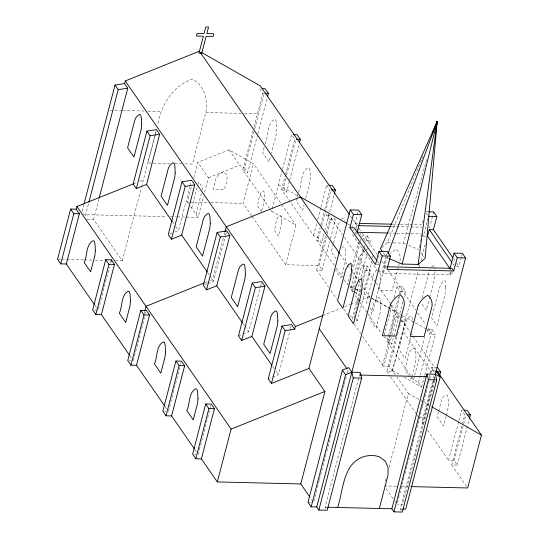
<?xml version="1.0" encoding="UTF-8"?>
<svg xmlns="http://www.w3.org/2000/svg" width="539" height="539" viewBox="0 0 539 539"><rect width="100%" height="100%" fill="white"/><g stroke="black" fill="none" stroke-linecap="round" stroke-linejoin="round"><path stroke-width="0.4" stroke-dasharray="2.69 2.02" d="M435.04 271.595L434.319 279.64L430.109 295.81M184.843 163.876L192.403 164.058L205.824 112.53C208.175 99.971 204.268 85.095 192.174 78.957C172.83 86.099 160.77 105.361 157.752 125.142M419.227 247.994L419.699 244.666M420.177 241.337L420.413 239.673M420.885 236.345L421.121 234.681M82.117 211.322L83.801 204.847M85.317 215.903L88.706 202.88M115.575 260.66L122.299 260.822L93.584 219.386L98.886 199.012M98.421 309.231L109.39 267.122M110.448 263.072L111.074 260.647M122.299 260.822L141.279 187.956M141.494 187.148L155.205 134.507M155.414 133.699L156.465 129.65M154.814 136.414L147.895 162.98L169.724 163.512M155.023 135.606L156.283 130.775M144.108 313.624L144.742 311.185M133.308 360.692L144.068 319.391M144.277 318.583L144.701 316.959M145.543 313.718L145.968 312.101M174.831 231.972L178.49 230.503L189.876 186.777M190.092 185.968L191.143 181.919M188.414 203.392L187.471 202.031L191.473 186.656M193.791 177.762L197.793 162.394L229.055 149.849L253.431 163.735L281.156 203.742M191.722 208.169L197.773 184.944M197.981 184.143L198.608 181.744L202.859 187.882L202.233 190.28M195.98 214.306L201.404 193.488M177.095 216.867L198.103 217.379L203.587 196.344M204.638 192.302L208.431 177.735L197.793 162.394M168.411 411.338L173.046 393.524M173.262 392.709L180.43 365.179M180.639 364.371L181.064 362.747M223.321 238.15L212.521 279.62L208.654 281.169M224.17 234.896L224.81 232.457M207.731 283.501L213.585 281.156L225.396 235.806M225.612 234.997L226.663 230.948M269.682 208.478L242.88 169.798L252.966 131.078M254.017 127.049L262.843 93.166L259.65 88.564M257.655 134.555L247.758 172.574L244.565 167.973L254.462 129.973M254.671 129.165L264.157 92.748M257.871 133.746L267.351 97.343M251.706 215.789L243.102 203.371L253.431 163.735M264.13 147.208L262.675 152.806L269.055 162.017L270.511 156.411M264.966 144.007C268.779 136.549 266.441 124.543 274.21 119.469L275.672 119.759C279.229 130.984 273.704 142.377 271.346 153.211M198.19 454.31L210.21 408.151M210.426 407.343L210.843 405.719M261.637 210.857C263.241 204.503 265.97 197.712 263.854 191.136L262.877 190.941C258.141 193.892 259.353 201.013 257.184 205.507L261.435 211.645M325.516 236.021L316.656 270.032L322.221 270.167L319.027 265.565L285.65 264.757L295.972 225.12L271.595 211.241L272.013 209.637M272.222 208.836L282.274 170.236M282.49 169.428L291.559 134.609L294.752 139.21L285.677 174.03M323.973 233.899L321.642 242.84L318.455 238.238L313.577 235.462L281.668 189.418L285.468 174.845M285.683 178.645L283.352 187.592L286.546 192.194L289.51 180.814M286.532 175.397L295.85 139.621M242.833 334.146L248.688 331.802L260.499 286.452M260.708 285.643L261.765 281.594M289.726 179.999L299.044 144.223M297.009 197.954L296.174 201.155L302.554 210.358L304.016 204.759M297.218 197.153L298.262 193.151M298.465 192.349C302.278 184.897 299.94 172.891 307.715 167.811L309.177 168.101C312.58 178.766 307.641 189.661 305.269 199.956M313.577 235.462L316.743 223.314M317.794 219.265L320.752 207.926M320.961 207.117L326.654 185.254L328.244 185.295M272.613 377.125L278.468 374.773L290.278 329.423M290.487 328.615L291.545 324.566M334.328 265.404L316.77 240.064L319.93 227.916M320.779 224.682L324.572 210.102M324.788 209.294L329.848 189.856L326.654 185.254M318.455 238.238L321.419 226.852M321.628 226.043L330.953 190.267M326.358 232.781L329.733 219.824L326.54 215.223L326.883 213.902M324.822 230.645L328.844 215.196M329.693 211.948L334.14 194.869M319.027 265.565L326.412 237.221M327.254 233.98L331.896 216.166M322.221 270.167L329.598 241.829M330.447 238.588L335.298 219.959L333.014 216.671M333.338 243.871L331.256 251.875L336.269 259.111M333.547 243.076L338.553 223.867L340.042 220.936M355.956 228.543L356.717 225.605L355.127 223.301L357.148 215.533M357.35 214.751L358.159 211.645M353.375 230.739L353.759 229.27M350.363 274.001L347.615 284.572L344.293 279.781M352.27 266.684L358.624 242.294M360.53 234.977L360.955 233.347M352.472 271.535L360.281 241.566M360.49 240.758L360.914 239.141M352.823 292.084L351.866 290.71L363.05 247.792M363.933 249.045L353.55 288.884L349.373 286.505M364.142 248.23L364.991 244.976M365.833 241.728L367.322 236.035L361.757 235.9L364.943 240.502L370.509 240.637L369.026 246.33M358.058 279.633L361.642 265.868L367.207 266.003L370.394 270.605L357.317 320.813L355.727 320.779M354.655 292.3L356.744 293.492L359.917 281.291M360.982 277.228L367.12 253.647M352.176 319.061L361.036 285.05M362.72 278.575L364.829 270.477L361.642 265.868M355.491 318.185L354.123 316.211L361.09 289.49M363.198 281.392L367.207 266.003M364.344 290.002L371.715 261.705M319.25 480.478L313.55 502.361L310.235 497.591M319.459 479.67L326.634 452.106M326.85 451.298L344.165 384.833M344.374 384.017L347.116 373.48M347.332 372.671L348.309 368.919M451.028 272.013L450.26 274.951L383.505 273.34L382.117 271.346L385.836 257.076M386.045 256.281L386.867 253.114M383.505 273.34L385.223 266.738L386.126 268.038M325.933 508.398L325.084 507.172L359.843 373.722M384.199 335.137L392.426 303.551M393.901 297.885L396.852 286.546L402.417 286.681L405.611 291.289L404.129 296.976M424.584 375.723L421.619 387.11L418.432 382.508L413.554 379.726L386.968 341.362L398.57 296.821M399.412 293.58L400.046 291.154L396.852 286.546M402.855 301.853L391.84 344.138L388.653 339.53L389.71 335.467M389.919 334.652L400.302 294.813M400.511 293.998L402.417 286.681M382.596 365.193L396.367 312.337L356.346 289.544M395.922 336.504L386.854 371.331L392.412 371.465L389.225 366.857L383.66 366.722L396.738 316.514L401.508 316.629M423.102 220.249L421.882 224.911L400.187 224.386M389.225 366.857L398.503 331.229M399.561 327.18L402.094 317.464M425.857 236.183L423.358 236.122L427.07 221.852M427.279 221.057L427.899 218.679M395.188 374.511L392.372 370.448L418.419 270.443M419.268 267.189L419.901 264.75M420.966 260.687L425.197 244.423M429.435 228.159L433.673 211.901M392.412 371.465L405.496 321.257L402.303 316.649M410.59 337.737L405.173 358.543L398.793 349.333L406.089 321.325L407.585 318.394L410.327 315.989L411.789 316.285L412.901 322.423M422.259 297.838L428.997 271.966L430.189 269.143M429.893 296.618L426.315 310.356L420.999 302.682M411.567 377.563L411.156 379.133L409.795 377.165M411.776 376.774C414.174 367.645 417.833 357.829 414.781 348.369L413.319 348.079C406.217 352.513 408.03 363.185 404.776 369.929L409.337 376.505M385.5 481.091L386.133 478.659M389.097 467.3L408.326 393.47L397.061 377.219M413.554 379.726L424.523 337.616M424.799 374.915L435.391 334.261L429.826 334.126L430.513 331.485L427.656 327.355M418.432 382.508L420.124 376M420.339 375.184L432.197 329.652L427.427 329.538M429.098 377.691L431.84 367.167L437.399 367.302M397.418 502.752L404.809 474.387M405.018 473.572L422.333 407.107M422.542 406.298L430.991 373.871M434.885 371.189L432.103 369.606L431.416 372.254L402.694 330.811M456.445 266.488L458.945 266.549L461.377 257.224M461.579 256.449L462.388 253.337M423.849 424.719L421.949 421.976L433.134 379.058M433.343 378.25L434.185 375.009M401.467 510.824L400.187 508.978L433.599 380.702M433.814 379.894L434.656 376.646M425.237 418.823L424.321 417.503L434.239 379.443M434.447 378.634L434.872 377.017M434.865 380.487L402.559 504.511L397.795 504.396M428.99 416.445L429.832 413.204M438.45 412.018L437.217 416.735L443.597 425.945L446.056 416.506M438.652 411.23C440.774 405.961 440.107 398.025 445.76 394.892L447.222 395.181C449.297 401.885 448.333 409.141 446.265 415.724M461.856 426.079L451.729 464.948L457.294 465.083L454.101 460.481L448.542 460.346L458.669 421.478M458.878 420.663L461.62 410.139L464.807 414.74L462.698 422.839M454.101 460.481L465.918 415.131M457.294 465.083L469.105 419.733M393.302 242.914L403.388 243.156L427.05 157.981M381.713 247.65L387.42 242.772L421.552 159.578M421.875 158.796L422.832 156.465M387.979 256.335L386.254 259.616L378.25 290.339L392.156 290.669L400.16 259.953C400.544 255.971 399.318 251.639 395.956 249.213L390.58 253.074M376.525 269.938L373.648 274.513L366.352 302.52L368.177 305.155M364.505 250.952L360.167 255.661L358.435 258.949L350.431 289.665L362.707 289.962M431.719 266.798L434.414 265.235L434.616 266.549M365.671 249.981L368.144 248.546M341.423 219.285L342.791 218.538L344.253 218.827L344.832 221.024M341.76 247.542L343.127 246.788L344.583 247.078C347.884 257.359 343.35 267.917 340.965 277.841L335.494 269.951M133.146 183.967L136.805 182.499M139.729 181.326L143.387 179.858M208.431 177.735L239.687 165.197L244.565 167.973M169.704 234.027L171.901 233.151M204.786 282.719L207.886 281.479M204.807 284.68L207.003 283.797M238.44 335.912L242.099 334.443M322.686 315.591L340.661 308.375M344.569 306.806L350.04 304.616M350.822 304.299L357.856 301.476M358.637 301.166L369.572 296.773L402.485 315.517M268.22 378.883L271.878 377.415M262.843 93.166L264.433 93.207M110.138 110.219L121.888 110.502M122.724 110.522L144.54 111.047M147.895 111.128L161.316 111.452M205.824 112.53L241.054 113.379M244.416 113.459L258.673 113.803M174.764 163.634L181.481 163.795M187.471 202.031L189.128 202.071M189.964 202.091L207.4 202.509M210.722 202.59L243.102 203.371M426.16 211.719L427.831 211.76M326.54 215.223L330.515 215.317M329.733 219.824L335.298 219.959M82.117 214.583L167.009 216.624M170.371 216.705L176.253 216.846M355.127 223.301L358.462 223.382M392.675 224.204L399.352 224.365M391.765 226.447L410.125 226.892M410.961 226.912L421.808 227.175M86.954 219.225L93.584 219.386M388.376 233.016L395.889 233.198M396.724 233.219L410.078 233.535M410.913 233.555L420.925 233.798M387.42 242.772L392.459 242.894M376.33 264.561L378.836 264.622M57.552 259.259L60.914 259.34M61.756 259.36L65.96 259.461M66.796 259.481L83.619 259.892M84.461 259.913L92.028 260.094M95.39 260.175L104.64 260.398M364.829 270.477L370.394 270.605M377.947 271.245L382.117 271.346M453.05 273.057L448.879 272.956L450.26 274.951M400.046 291.154L405.611 291.289M94.237 309.945L98.213 310.04M349.36 316.097L354.123 316.211M401.521 321.156L405.496 321.257M129.333 360.591L130.923 360.631M164.435 411.244L166.025 411.277M419.558 417.388L424.321 417.503M421.949 421.976L424.334 422.03M194.215 454.215L195.805 454.249M384.233 485.962L396.751 486.259M401.757 486.38L407.599 486.522M307.985 502.233L311.165 502.308M325.084 507.172L326.749 507.212M400.187 508.978L401.777 509.018M403.388 243.156L405.618 244.086M408.589 245.326L418.992 249.658M386.551 257.541L388.781 258.471M347.594 223.874L351.226 225.942M351.947 226.353L353.402 227.175M356.299 228.832L358.475 230.072M278.481 184.816L298.714 196.337M281.668 189.418L286.546 192.194M242.88 169.798L247.758 172.574M316.77 240.064L321.642 242.84M403.212 315.935L426.214 329.033M426.928 329.444L430.513 331.485M349.798 285.818L355.619 289.133M351.866 290.71L353.955 291.902M383.775 336.754L388.653 339.53M386.968 341.362L391.84 344.138M392.372 370.448L401.144 375.447M404.075 377.111L421.619 387.11M408.326 393.47L422.953 401.804M423.681 402.215L429.529 405.55M426.234 213.013L428.518 216.301M453.744 259.05L454.694 260.411M456.58 263.14L458.945 266.549M452.881 263.719L454.303 265.767M450.692 269.648L452.106 271.69M422.158 234.398L423.358 236.122M420.871 252.373L424.159 257.116M383.263 252.798L384.671 254.832M367.322 236.035L370.509 240.637M432.197 329.652L435.391 334.261M350.363 215.829L352.762 219.285M353.24 219.979L358.509 227.579M358.987 228.267L360.901 231.036M362.336 233.097L377.111 254.428M377.59 255.115L379.975 258.558M381.881 261.307L386.173 267.499M388.08 270.248L415.731 310.154M417.637 312.91L425.743 324.606M426.632 329.524L429.826 334.126M377.307 261.226L378.722 263.275M354.999 232.208L356.596 234.512M352.418 234.411L377.475 270.565M328.184 213.956L342.487 234.593M344.394 237.349L375.387 282.065M375.865 282.753L391.119 304.771M391.597 305.458L399.709 317.168M401.622 319.93L410.226 332.341M410.705 333.035L412.618 335.79M413.096 336.484L435.081 368.211M396.738 316.514L399.022 319.809M431.84 367.167L434.575 371.108M432.103 369.606L434.38 372.894M340.015 254.118L347.163 264.44M347.642 265.127L350.505 269.257M352.412 272.006L357.653 279.573M358.132 280.26L360.995 284.39M363.374 287.833L369.572 296.773M369.997 307.782L372.732 311.731L380.029 283.723L380.46 275.618L379.348 269.473M355.834 292.172L356.744 293.492M336.228 268.139L342.393 277.039M355.201 295.52L359.486 301.705M359.964 302.392L367.585 313.388M368.063 314.075L381.396 333.318M281.634 204.429L295.972 225.12M355.949 318.845L357.317 320.813M316.656 270.032L328.561 287.213M330.939 290.649L336.659 298.896M343.801 309.204L348.565 316.076M354.123 324.107L360.773 333.695M362.666 336.43L383.66 366.722M386.854 371.331L390.189 376.141M390.66 376.828L416.856 414.626M417.334 415.313L418.763 417.375M427.649 430.196L448.542 460.346M451.729 464.948L466.747 486.616M229.055 149.849L239.687 165.197M270.16 209.166L271.595 211.241M252.185 216.476L285.65 264.757M190.779 206.801L198.103 217.379M386.126 488.684L394.164 500.286M394.636 500.967L395.579 502.328M172.776 222.257L173.726 223.631M175.633 226.38L178.49 230.503M207.778 272.768L209.678 275.51M210.149 276.197L213.585 281.156M242.968 323.555L244.396 325.617M244.874 326.304L248.688 331.802M272.768 366.554L274.189 368.609M276.089 371.344L278.468 374.773M94.877 305.229L96.306 307.291M129.872 355.733L131.294 357.788M165.075 406.527L166.975 409.276M194.862 449.513L196.29 451.567M434.825 267.87L434.912 269.359M372.334 255.958L372.341 258.45M445.679 286.943L444.951 294.988L436.954 325.704L431.631 318.03L439.635 287.314L442.351 282.146L445.046 280.583L445.679 286.943M281.607 222.209L281.324 225.187L278.454 236.197L274.196 230.059C276.366 225.565 275.159 218.45 279.896 215.499L280.866 215.688L281.385 217.641L281.607 222.209M380.797 307.506L380.366 311.973L376.06 328.487L369.68 319.283C372.934 312.539 371.122 301.867 378.223 297.434L379.685 297.723L380.46 300.654L380.797 307.506M216.058 178.342L213.188 189.351L224.318 189.62C225.383 184.385 230.443 175.209 223.294 172.049L219.292 174.164L216.058 178.342"/><path stroke-width="0.81" d="M389.522 258.781L402.155 264.043L418.123 264.427L437.19 121.477L380.446 248.735L382.319 251.443M436.361 127.305L437.19 121.477L432.723 132.365M402.155 264.043L437.19 121.477L425.096 258.471L418.123 264.427M66.304 264.002L79.381 213.794L76.188 209.186L70.629 209.051L57.552 259.259L60.739 263.867L66.304 264.002L94.399 304.542M60.739 263.867L73.816 213.66L70.629 209.051M76.188 209.186L76.882 206.545L133.146 183.967L146.911 131.118L156.465 129.65L159.659 134.258L146.581 184.466L172.298 221.569M84.017 204.038L115.002 85.074L124.563 83.606L127.75 88.214L99.102 198.204M88.922 202.064L118.196 89.683L115.002 85.074M124.563 83.606L125.25 80.965L199.403 51.212M101.399 314.648L114.477 264.44L111.29 259.832L105.725 259.704L92.647 309.905L95.841 314.513L101.399 314.648L129.4 355.046M95.841 314.513L108.918 264.305L105.725 259.704M146.581 184.466L136.333 188.576L150.098 135.727L146.911 131.118M136.502 365.294L149.579 315.086L146.386 310.484L140.82 310.349L127.743 360.557L130.937 365.159L136.502 365.294L164.597 405.84M144.951 310.37L146.015 306.307L204.018 283.029M130.937 365.159L144.014 314.951L140.82 310.349M182.007 181.764L168.242 234.62L171.436 239.222L181.677 235.112L194.754 184.904L191.567 180.296L182.007 181.764L185.2 186.373L171.436 239.222M171.597 415.94L184.675 365.732L181.488 361.13L175.923 360.995L162.845 411.203L166.032 415.805L171.597 415.94L194.39 448.825M166.032 415.805L179.11 365.597L175.923 360.995M217.109 232.417L203.338 285.266L206.531 289.867L216.779 285.758L229.857 235.55L226.663 230.948L217.109 232.417L220.296 237.019L206.531 289.867M225.019 231.649L226.292 226.771L300.439 197.018L346.873 223.463M267.56 96.535L268.402 93.301L265.215 88.699L262.035 88.618M201.377 458.911L214.455 408.703L211.268 404.102L205.703 403.967L192.625 454.175L195.812 458.783L201.377 458.911L217.332 481.933L300.782 483.948L309.763 496.911M195.812 458.783L208.896 408.575L205.703 403.967M252.205 283.063L238.44 335.912L241.627 340.513L251.875 336.403L264.952 286.196L261.765 281.594L252.205 283.063L255.398 287.664L241.627 340.513M299.468 142.599L300.311 139.345L297.124 134.743L293.149 134.642M217.332 481.933L231.096 429.084L76.882 206.545M281.985 326.034L285.178 330.636L294.732 329.167L291.545 324.566L281.985 326.034L268.22 378.883L271.413 383.492L308.921 368.44L350.222 209.887L358.563 210.089L361.757 214.69L357.007 232.929M271.413 383.492L285.178 330.636M294.732 329.167L295.426 326.526L125.25 80.965M334.355 194.06L335.413 189.991L332.219 185.389L329.039 185.308M402.572 509.038L405.752 509.112L440.168 376.983L435.296 374.207L426.949 374.005L391.846 508.782L393.969 511.848L402.316 512.05L436.731 379.921L435.296 374.207L465.581 257.945L462.388 253.337L454.04 253.135L457.234 257.743L453.791 270.955L387.029 269.345L390.472 256.133L387.285 251.524L378.937 251.329L375.494 264.541L349.966 227.707L353.409 214.495L350.222 209.887M300.782 483.948L324.876 391.462L308.921 368.44M318.866 510.035L353.281 377.913L351.839 372.2L348.652 367.598L342.4 370.104L307.985 502.233L311.171 506.835L316.737 506.97L318.866 510.035L327.207 510.238L361.629 378.115L360.187 372.402L351.839 372.2L345.593 374.706L311.171 506.835M316.737 506.97L382.131 255.931L378.937 251.329M337.603 507.469C343.579 489.924 342.676 463.378 364.128 456.513A26.896 21.297 -34.7 0 1 379.51 456.883L385.473 461.283L388.114 467.771L387.932 475.445L379.328 508.479M452.8 257.682L433.423 229.715L429.246 229.614L427.528 236.223L450.22 268.961M433.423 229.715L436.859 216.503L433.673 211.901L428.667 211.78M449.91 268.995L454.04 253.135M393.969 511.848L428.384 379.719L426.949 374.005M439.534 375.952L440.592 371.903L437.399 367.302M469.321 418.924L470.372 414.875L467.185 410.273L464.005 410.192M436.516 370.28L481.448 435.121L467.684 487.97L410.94 486.602M436.509 123.909L437.19 121.477L388.013 253.606M200.461 52.748L198.904 53.374L203.378 36.201L196.418 36.032L197.112 33.391L204.065 33.559L205.783 26.95L208.566 27.017L206.848 33.62L213.801 33.789L213.114 36.436L206.154 36.268L201.68 53.442L200.461 52.748L339.536 253.431M295.426 326.526L322.686 315.591M231.096 429.084L324.876 391.462M118.196 89.683L127.75 88.214M150.098 135.727L159.659 134.258M185.2 186.373L194.754 184.904M220.296 237.019L229.857 235.55M255.398 287.664L264.952 286.196M265.228 93.227L268.402 93.301M296.335 139.251L300.311 139.345M331.438 189.896L335.413 189.991M353.409 214.495L361.757 214.69M428.518 216.301L436.859 216.503M73.816 213.66L79.381 213.794M359.297 223.402L391.84 224.184M358.388 225.646L390.937 226.427M349.966 227.707L354.143 227.808L376.835 260.546M357.498 232.269L387.541 232.996M382.131 255.931L390.472 256.133M457.234 257.743L465.581 257.945M386.894 266.778L451.985 268.341L453.791 270.955M108.918 264.305L114.477 264.44M144.014 314.951L149.579 315.086M179.11 365.597L184.675 365.732M437.412 371.829L440.592 371.903M360.335 375.063L426.261 376.653M353.281 377.913L361.629 378.115M428.384 379.719L436.731 379.921M208.896 408.575L214.455 408.703M467.192 414.801L470.372 414.875M327.584 507.233L391.846 508.782M201.579 52.451L260.337 85.923L349.407 214.448M435.586 371.587L436.981 372.382L440.168 376.983M431.726 406.797L481.448 435.121M429.246 229.614L451.938 262.358M319.243 328.803L347.008 368.858M342.4 370.104L345.593 374.706M181.677 235.112L207.306 272.087M216.779 285.758L242.496 322.868M251.875 336.403L271.818 365.179M133.146 183.967L136.333 188.576M111.29 259.832L111.62 261.361M351.59 269.581L350.869 277.625L342.865 308.348L337.549 300.674L345.546 269.951L348.268 264.784L350.963 263.221L351.59 269.581M362.228 284.929L361.501 292.973L353.503 323.696L348.181 316.022L356.185 285.299L358.9 280.132L361.595 278.569L362.228 284.929M95.342 250.824L94.911 255.291L90.613 271.804L84.225 262.601C87.48 255.857 85.674 245.184 92.775 240.751L94.231 241.041L95.005 243.972L95.342 250.824M141.69 124.583L141.258 129.05L133.962 157.058L127.581 147.854L134.878 119.84L136.374 116.909L139.123 114.511L140.578 114.8L141.353 117.731L141.69 124.583M130.445 301.469L130.014 305.936L125.708 322.457L119.328 313.247C122.582 306.502 120.77 295.83 127.871 291.397L129.333 291.687L130.101 294.624L130.445 301.469M175.195 172.931L174.764 177.398L167.467 205.406L161.087 196.196L168.384 168.188L169.873 165.257L172.621 162.859L174.084 163.149L174.858 166.079L175.195 172.931M165.54 352.115L165.109 356.582L160.804 373.103L154.423 363.892C157.678 357.148 155.865 346.476 162.967 342.043L164.429 342.332L165.203 345.27L165.54 352.115M210.291 223.577L209.86 228.044L202.563 256.052L196.183 246.842L203.479 218.834L204.975 215.903L207.724 213.505L209.179 213.794L209.954 216.725L210.291 223.577M197.981 398.927L197.55 403.394L193.245 419.908L186.865 410.705C190.119 403.96 188.306 393.288 195.408 388.855L196.87 389.145L197.645 392.075L197.981 398.927M245.393 274.223L244.962 278.69L237.665 306.698L231.278 297.494L238.575 269.48L240.071 266.549L242.819 264.15L244.282 264.44L245.056 267.371L245.393 274.223M277.828 321.035L277.396 325.502L270.1 353.51L263.719 344.3L271.016 316.292L272.512 313.361L275.261 310.963L276.723 311.252L277.491 314.183L277.828 321.035M390.344 304.986L382.34 335.709L396.253 336.046L404.25 305.323C404.634 301.341 403.408 297.009 400.053 294.59C395.687 296.753 392.298 300.553 390.344 304.986M418.163 305.66L410.159 336.376L424.065 336.713L432.069 305.997C432.446 302.015 431.227 297.676 427.865 295.257C423.506 297.42 420.117 301.227 418.163 305.66"/></g></svg>
